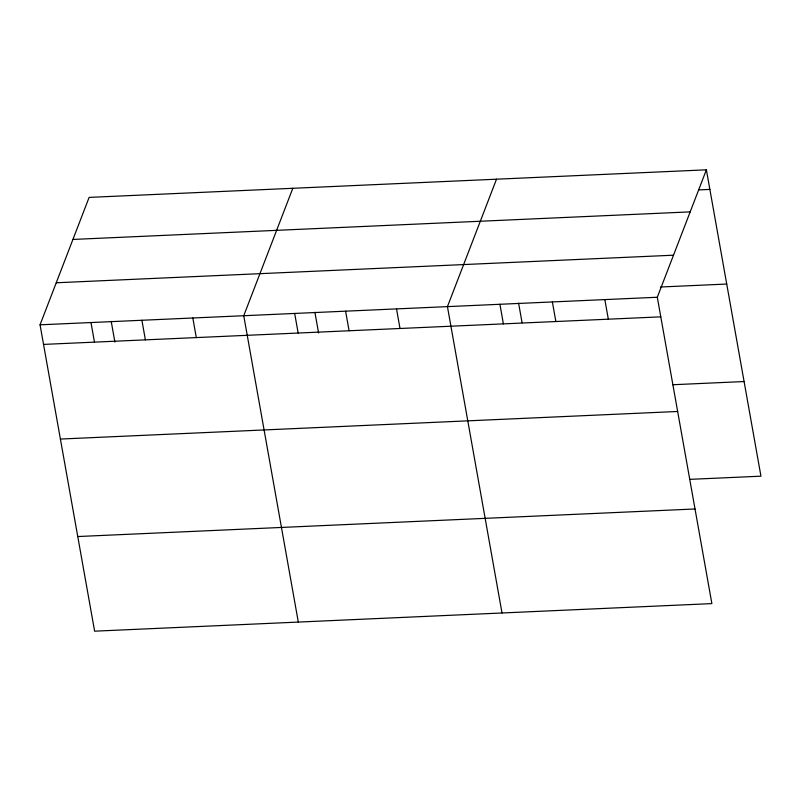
<?xml version="1.0" encoding="UTF-8"?>
<svg xmlns="http://www.w3.org/2000/svg" width="801" height="801" viewBox="0 0 801 801"><rect width="100%" height="100%" fill="white"/><g stroke="black" fill="none" stroke-linecap="round" stroke-linejoin="round"><path stroke-width="1.2" d="M706.382 169.822L657.301 297.251L711.879 603.604L94.618 631.178L40.05 324.816L89.121 197.396L706.382 169.822L760.95 476.184L689.741 479.358M292.816 188.295L243.744 315.724L298.312 622.077M496.51 179.194L447.439 306.623L502.007 612.985M698.622 189.917L709.866 189.416M72.931 239.439L690.182 211.875M56.24 282.773L673.501 255.199M660.515 287.008L726.727 284.045M40.05 324.816L657.301 297.251M43.544 344.41L660.795 316.846M672.89 384.73L744.089 381.546M60.395 439.048L677.656 411.474M77.767 536.54L695.018 508.975M604.835 299.594L608.329 319.188M552.37 301.937L555.864 321.531M518.597 303.168L522.072 322.673M499.904 304.28L503.398 323.874M396.515 308.896L400.009 328.49M345.591 311.168L349.086 330.763M314.903 312.27L318.588 332.986M294.668 313.451L298.162 333.036M192.821 317.997L196.315 337.591M141.897 320.27L145.392 339.864M111.209 321.371L114.893 342.087M90.974 322.543L94.468 342.137"/></g></svg>
